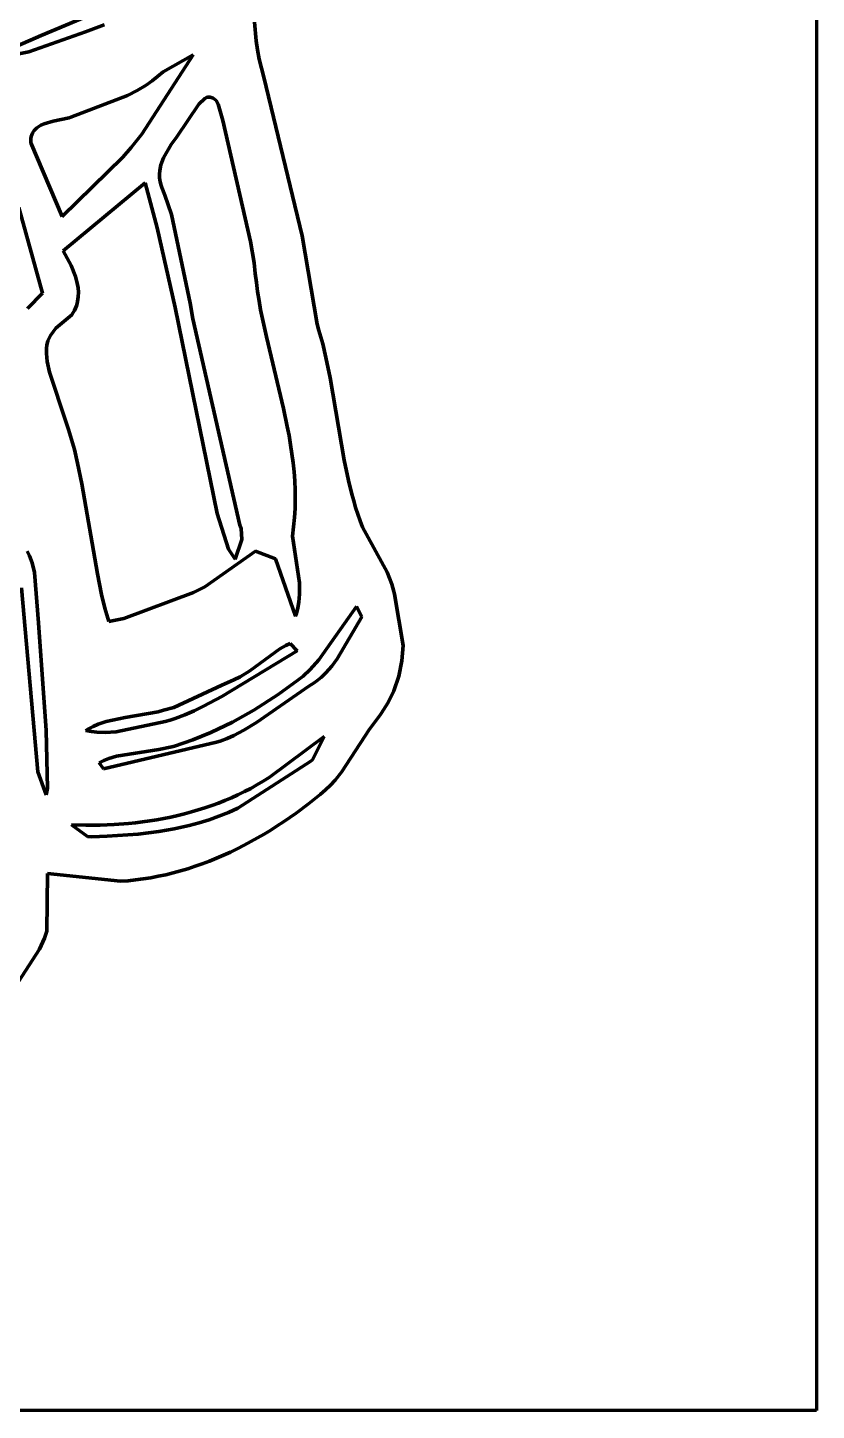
# Model space of a CAD drawing. Header units: millimetres. Extents: x 0 to 10.1, y 0 to 14.2.
# Drawn here: x 8.136 to 10.056, y 0 to 3.363 of the extents above; entities that cross this region are included whole.
import ezdxf

# ---------------------------------------------------------------- set-up
doc = ezdxf.new("R2010")
doc.units = ezdxf.units.MM
doc.layers.add('color#010101ff', color=7, linetype='CONTINUOUS', lineweight=100)
doc.layers.add('color#ffffffff', color=7, linetype='CONTINUOUS', lineweight=100)

msp = doc.modelspace()

# ---------------------------------------------------------------- linework, layer by layer
at = {"layer": 'color#010101ff'}
for p, q in [((8.3745, 3.4308), (8.169, 3.3442)), ((8.2766, 3.3531), (8.3222, 3.37)), ((8.6881, 3.3761), (8.6923, 3.3311)), ((8.169, 3.3442), (8.1113, 3.3187)), ((8.1391, 3.3044), (8.2766, 3.3531)), ((8.6923, 3.3311), (8.6955, 3.3088)), ((8.1066, 3.2982), (8.1391, 3.3044)), ((8.4142, 3.1044), (8.5385, 3.2971)), ((8.5385, 3.2971), (8.4655, 3.2559)), ((8.6955, 3.3088), (8.6997, 3.2866)), ((8.6997, 3.2866), (8.7048, 3.2646)), ((8.7048, 3.2646), (8.7111, 3.2427)), ((8.4388, 3.2334), (8.4246, 3.2235)), ((8.4524, 3.2442), (8.4388, 3.2334)), ((8.4655, 3.2559), (8.4524, 3.2442)), ((8.7111, 3.2427), (8.804, 2.8571)), ((8.3792, 3.1983), (8.2413, 3.1451)), ((8.4024, 3.2102), (8.3792, 3.1983)), ((8.4246, 3.2235), (8.4024, 3.2102)), ((8.5526, 3.1766), (8.4988, 3.0975)), ((8.5676, 3.1908), (8.5526, 3.1766)), ((8.5709, 3.1934), (8.5676, 3.1908)), ((8.5742, 3.1938), (8.5709, 3.1934)), ((8.5772, 3.1939), (8.5742, 3.1938)), ((8.58, 3.1937), (8.5772, 3.1939)), ((8.5826, 3.1932), (8.58, 3.1937)), ((8.5872, 3.1915), (8.5826, 3.1932)), ((8.5911, 3.189), (8.5872, 3.1915)), ((8.5944, 3.1856), (8.5911, 3.189)), ((8.5995, 3.1769), (8.5944, 3.1856)), ((8.6107, 3.1376), (8.5995, 3.1769)), ((8.1759, 3.1293), (8.168, 3.1257)), ((8.1978, 3.1357), (8.1759, 3.1293)), ((8.2374, 3.144), (8.1978, 3.1357)), ((8.2413, 3.1451), (8.2374, 3.144)), ((8.6785, 2.8431), (8.6107, 3.1376)), ((8.1449, 3.098), (8.1441, 3.0933)), ((8.1462, 3.1022), (8.1449, 3.098)), ((8.1478, 3.1061), (8.1462, 3.1022)), ((8.1498, 3.1098), (8.1478, 3.1061)), ((8.1522, 3.1131), (8.1498, 3.1098)), ((8.1548, 3.1161), (8.1522, 3.1131)), ((8.1577, 3.1189), (8.1548, 3.1161)), ((8.1609, 3.1214), (8.1577, 3.1189)), ((8.168, 3.1257), (8.1609, 3.1214)), ((8.3883, 3.0718), (8.4142, 3.1044)), ((8.4988, 3.0975), (8.485, 3.0791)), ((8.1441, 3.0933), (8.1436, 3.0884)), ((8.1436, 3.0884), (8.1436, 3.083)), ((8.1436, 3.083), (8.22, 2.9039)), ((8.3674, 3.0484), (8.3883, 3.0718)), ((8.485, 3.0791), (8.4664, 3.0466)), ((8.22, 2.9039), (8.3674, 3.0484)), ((8.4602, 3.0292), (8.4575, 3.0159)), ((8.4664, 3.0466), (8.4602, 3.0292)), ((8.4575, 3.0159), (8.4568, 3.0068)), ((8.4568, 3.0068), (8.4571, 2.9977)), ((8.4571, 2.9977), (8.4585, 2.9884)), ((8.4222, 2.986), (8.2221, 2.82)), ((8.4508, 2.876), (8.4222, 2.986)), ((8.4585, 2.9884), (8.461, 2.9792)), ((8.461, 2.9792), (8.4628, 2.9745)), ((8.4628, 2.9745), (8.4702, 2.9558)), ((8.1721, 2.7173), (8.1142, 2.926)), ((8.4702, 2.9558), (8.4862, 2.9084)), ((8.4862, 2.9084), (8.5318, 2.6927)), ((8.4952, 2.6823), (8.4508, 2.876)), ((8.6869, 2.7913), (8.6785, 2.8431)), ((8.804, 2.8571), (8.8403, 2.6422)), ((8.2221, 2.82), (8.2415, 2.7846)), ((8.2415, 2.7846), (8.2524, 2.758)), ((8.2524, 2.758), (8.2568, 2.7416)), ((8.6901, 2.7651), (8.6869, 2.7913)), ((8.6926, 2.743), (8.6901, 2.7651)), ((8.2568, 2.7416), (8.2587, 2.7306)), ((8.2587, 2.7306), (8.2595, 2.7195)), ((8.6956, 2.721), (8.6926, 2.743)), ((8.136, 2.6802), (8.1721, 2.7173)), ((8.2562, 2.6919), (8.2545, 2.6864)), ((8.2575, 2.6974), (8.2562, 2.6919)), ((8.2585, 2.7029), (8.2575, 2.6974)), ((8.2591, 2.7084), (8.2585, 2.7029)), ((8.2595, 2.7195), (8.2591, 2.7084)), ((8.5318, 2.6927), (8.5382, 2.6551)), ((8.6992, 2.6989), (8.6956, 2.721)), ((8.7031, 2.677), (8.6992, 2.6989)), ((8.2438, 2.6647), (8.2044, 2.6318)), ((8.2471, 2.6701), (8.2438, 2.6647)), ((8.25, 2.6755), (8.2471, 2.6701)), ((8.2524, 2.6809), (8.25, 2.6755)), ((8.2545, 2.6864), (8.2524, 2.6809)), ((8.597, 2.1814), (8.4952, 2.6823)), ((8.7074, 2.655), (8.7031, 2.677)), ((8.2044, 2.6318), (8.1912, 2.6145)), ((8.5382, 2.6551), (8.6527, 2.1534)), ((8.7169, 2.6112), (8.7074, 2.655)), ((8.8403, 2.6422), (8.8446, 2.6265)), ((8.8446, 2.6265), (8.8495, 2.6103)), ((8.1824, 2.5908), (8.1816, 2.5833)), ((8.1851, 2.6015), (8.1824, 2.5908)), ((8.1912, 2.6145), (8.1851, 2.6015)), ((8.7587, 2.4364), (8.7169, 2.6112)), ((8.8495, 2.6103), (8.854, 2.594)), ((8.854, 2.594), (8.8621, 2.5611)), ((8.1816, 2.5833), (8.1819, 2.5702)), ((8.1819, 2.5702), (8.1838, 2.5509)), ((8.8621, 2.5611), (8.8725, 2.5114)), ((8.1838, 2.5509), (8.1888, 2.5255)), ((8.1888, 2.5255), (8.2301, 2.4024)), ((8.8725, 2.5114), (8.9064, 2.311)), ((8.7679, 2.3926), (8.7587, 2.4364)), ((8.2301, 2.4024), (8.2355, 2.3861)), ((8.7721, 2.3707), (8.7679, 2.3926)), ((8.2355, 2.3861), (8.2405, 2.3698)), ((8.2405, 2.3698), (8.2497, 2.3369)), ((8.7759, 2.3487), (8.7721, 2.3707)), ((8.2497, 2.3369), (8.2577, 2.3038)), ((8.7792, 2.3267), (8.7759, 2.3487)), ((8.782, 2.3047), (8.7792, 2.3267)), ((8.2577, 2.3038), (8.2682, 2.2537)), ((8.7843, 2.2826), (8.782, 2.3047)), ((8.9064, 2.311), (8.9168, 2.2613)), ((8.2682, 2.2537), (8.3056, 2.0348)), ((8.7859, 2.2605), (8.7843, 2.2826)), ((8.787, 2.2383), (8.7859, 2.2605)), ((8.9168, 2.2613), (8.925, 2.2285)), ((8.7872, 2.2161), (8.787, 2.2383)), ((8.925, 2.2285), (8.9295, 2.2122)), ((8.7855, 2.1715), (8.7868, 2.1938)), ((8.7868, 2.1938), (8.7872, 2.2161)), ((8.9295, 2.2122), (8.9343, 2.196)), ((8.9343, 2.196), (8.9396, 2.1798)), ((8.6246, 2.0945), (8.597, 2.1814)), ((8.6527, 2.1534), (8.6554, 2.1446)), ((8.7833, 2.149), (8.7855, 2.1715)), ((8.9396, 2.1798), (8.9452, 2.1638)), ((8.9452, 2.1638), (8.9512, 2.1479)), ((8.6554, 2.1446), (8.6573, 2.1181)), ((8.7802, 2.1265), (8.7833, 2.149)), ((8.7973, 2.0124), (8.7802, 2.1265)), ((8.9512, 2.1479), (9.0106, 2.0383)), ((8.1404, 2.0784), (8.1351, 2.0896)), ((8.5675, 2.003), (8.6905, 2.0898)), ((8.6412, 2.0702), (8.6246, 2.0945)), ((8.6573, 2.1181), (8.6412, 2.0702)), ((8.6905, 2.0898), (8.7388, 2.0714)), ((8.1466, 2.0612), (8.1404, 2.0784)), ((8.1525, 2.0376), (8.1466, 2.0612)), ((8.7388, 2.0714), (8.7879, 1.9318)), ((8.1626, 1.9158), (8.1525, 2.0376)), ((8.3056, 2.0348), (8.316, 1.9847)), ((9.0106, 2.0383), (9.0222, 2.0095)), ((8.1207, 2.0009), (8.1611, 1.5531)), ((8.316, 1.9847), (8.3241, 1.9515)), ((8.3701, 1.9261), (8.5393, 1.9891)), ((8.5393, 1.9891), (8.5675, 2.003)), ((8.7958, 1.9654), (8.7976, 1.9855)), ((8.7976, 1.9855), (8.7973, 2.0124)), ((9.0222, 2.0095), (9.0273, 1.9914)), ((9.0273, 1.9914), (9.0286, 1.9852)), ((9.0286, 1.9852), (9.0496, 1.8607)), ((8.3241, 1.9515), (8.3332, 1.9186)), ((8.79, 1.9385), (8.7934, 1.9519)), ((8.7934, 1.9519), (8.7958, 1.9654)), ((8.9364, 1.9548), (8.8449, 1.8255)), ((8.9497, 1.93), (8.9364, 1.9548)), ((8.3332, 1.9186), (8.3701, 1.9261)), ((8.7879, 1.9318), (8.79, 1.9385)), ((8.8895, 1.8277), (8.9497, 1.93)), ((8.1807, 1.6537), (8.1626, 1.9158)), ((8.7498, 1.8526), (8.6771, 1.7988)), ((8.7647, 1.8605), (8.7498, 1.8526)), ((8.7752, 1.865), (8.7647, 1.8605)), ((8.7922, 1.8472), (8.7752, 1.865)), ((9.0496, 1.8607), (9.0469, 1.823)), ((8.6087, 1.736), (8.7922, 1.8472)), ((8.8449, 1.8255), (8.8236, 1.8022)), ((8.8761, 1.8101), (8.8895, 1.8277)), ((9.0469, 1.823), (9.0393, 1.786)), ((8.6532, 1.7841), (8.6377, 1.777)), ((8.6771, 1.7988), (8.6532, 1.7841)), ((8.8062, 1.786), (8.7937, 1.776)), ((8.8236, 1.8022), (8.8062, 1.786)), ((8.8394, 1.7742), (8.8508, 1.7836)), ((8.8508, 1.7836), (8.8614, 1.7937)), ((8.8614, 1.7937), (8.8761, 1.8101)), ((9.0393, 1.786), (9.027, 1.7502)), ((8.6084, 1.7635), (8.4916, 1.7096)), ((8.6377, 1.777), (8.6084, 1.7635)), ((8.6933, 1.673), (8.8206, 1.7617)), ((8.7937, 1.776), (8.746, 1.7412)), ((8.8206, 1.7617), (8.8271, 1.7656)), ((8.8271, 1.7656), (8.8333, 1.7698)), ((8.8333, 1.7698), (8.8394, 1.7742)), ((9.027, 1.7502), (9.0133, 1.7218)), ((8.5642, 1.7124), (8.6087, 1.736)), ((8.746, 1.7412), (8.6864, 1.7029)), ((9.0133, 1.7218), (8.9965, 1.6951)), ((8.3732, 1.6853), (8.327, 1.6756)), ((8.4536, 1.6993), (8.3732, 1.6853)), ((8.4666, 1.703), (8.4536, 1.6993)), ((8.4916, 1.7096), (8.4666, 1.703)), ((8.4827, 1.679), (8.4947, 1.6831)), ((8.4947, 1.6831), (8.5183, 1.6919)), ((8.5183, 1.6919), (8.5415, 1.7017)), ((8.5415, 1.7017), (8.5642, 1.7124)), ((8.6864, 1.7029), (8.6348, 1.6742)), ((8.9928, 1.69), (8.9681, 1.6566)), ((8.9965, 1.6951), (8.9928, 1.69)), ((8.1841, 1.5134), (8.1807, 1.6537)), ((8.2837, 1.6573), (8.2778, 1.6536)), ((8.2778, 1.6536), (8.2912, 1.651)), ((8.2956, 1.6637), (8.2837, 1.6573)), ((8.2912, 1.651), (8.3046, 1.6493)), ((8.3079, 1.6692), (8.2956, 1.6637)), ((8.3046, 1.6493), (8.3248, 1.6485)), ((8.327, 1.6756), (8.3079, 1.6692)), ((8.3248, 1.6485), (8.3516, 1.65)), ((8.3516, 1.65), (8.4705, 1.6753)), ((8.4705, 1.6753), (8.4827, 1.679)), ((8.5815, 1.6488), (8.5377, 1.6311)), ((8.6348, 1.6742), (8.5815, 1.6488)), ((8.6381, 1.6415), (8.6623, 1.6541)), ((8.6623, 1.6541), (8.6933, 1.673)), ((8.9681, 1.6566), (8.8997, 1.5522)), ((8.3204, 1.5601), (8.5955, 1.6248)), ((8.493, 1.6158), (8.4868, 1.614)), ((8.5377, 1.6311), (8.493, 1.6158)), ((8.5955, 1.6248), (8.6043, 1.6277)), ((8.6043, 1.6277), (8.6215, 1.6342)), ((8.6215, 1.6342), (8.6381, 1.6415)), ((8.8574, 1.6388), (8.7239, 1.5394)), ((8.8292, 1.5819), (8.8574, 1.6388)), ((8.3339, 1.5852), (8.3218, 1.5805)), ((8.3525, 1.5909), (8.3339, 1.5852)), ((8.4551, 1.6071), (8.3525, 1.5909)), ((8.4868, 1.614), (8.4551, 1.6071)), ((8.8255, 1.5788), (8.8292, 1.5819)), ((8.1611, 1.5531), (8.1812, 1.4973)), ((8.3218, 1.5805), (8.31, 1.5747)), ((8.31, 1.5747), (8.3204, 1.5601)), ((8.6477, 1.4647), (8.8255, 1.5788)), ((8.8997, 1.5522), (8.8842, 1.5329)), ((8.1812, 1.4973), (8.1841, 1.5134)), ((8.6941, 1.5213), (8.6789, 1.5129)), ((8.7091, 1.5301), (8.6941, 1.5213)), ((8.7239, 1.5394), (8.7091, 1.5301)), ((8.8731, 1.5206), (8.8611, 1.509)), ((8.8842, 1.5329), (8.8731, 1.5206)), ((8.6162, 1.4834), (8.6002, 1.4771)), ((8.6322, 1.4902), (8.6162, 1.4834)), ((8.6479, 1.4974), (8.6322, 1.4902)), ((8.6635, 1.5049), (8.6479, 1.4974)), ((8.6789, 1.5129), (8.6635, 1.5049)), ((8.8483, 1.498), (8.8193, 1.475)), ((8.8611, 1.509), (8.8483, 1.498)), ((8.5011, 1.4468), (8.4842, 1.443)), ((8.5179, 1.4509), (8.5011, 1.4468)), ((8.5346, 1.4554), (8.5179, 1.4509)), ((8.5512, 1.4603), (8.5346, 1.4554)), ((8.5676, 1.4655), (8.5512, 1.4603)), ((8.584, 1.4711), (8.5676, 1.4655)), ((8.6002, 1.4771), (8.584, 1.4711)), ((8.6013, 1.4449), (8.6246, 1.4543)), ((8.6246, 1.4543), (8.6477, 1.4647)), ((8.7895, 1.4529), (8.7589, 1.4316)), ((8.8193, 1.475), (8.7895, 1.4529)), ((8.2775, 1.4232), (8.243, 1.424)), ((8.243, 1.424), (8.2816, 1.3957)), ((8.3122, 1.4234), (8.2775, 1.4232)), ((8.3469, 1.4249), (8.3122, 1.4234)), ((8.3815, 1.4275), (8.3469, 1.4249)), ((8.3987, 1.4293), (8.3815, 1.4275)), ((8.4159, 1.4313), (8.3987, 1.4293)), ((8.4331, 1.4338), (8.4159, 1.4313)), ((8.4502, 1.4365), (8.4331, 1.4338)), ((8.4673, 1.4396), (8.4502, 1.4365)), ((8.4553, 1.4077), (8.4925, 1.4143)), ((8.4842, 1.443), (8.4673, 1.4396)), ((8.4925, 1.4143), (8.5293, 1.4226)), ((8.5293, 1.4226), (8.5535, 1.4291)), ((8.5535, 1.4291), (8.5775, 1.4366)), ((8.5775, 1.4366), (8.6013, 1.4449)), ((8.7433, 1.4214), (8.7275, 1.4114)), ((8.7589, 1.4316), (8.7433, 1.4214)), ((8.2816, 1.3957), (8.2921, 1.3953)), ((8.2921, 1.3953), (8.3298, 1.3962)), ((8.3298, 1.3962), (8.4052, 1.4013)), ((8.4052, 1.4013), (8.4553, 1.4077)), ((8.6792, 1.3833), (8.6627, 1.3745)), ((8.6955, 1.3923), (8.6792, 1.3833)), ((8.7116, 1.4017), (8.6955, 1.3923)), ((8.7275, 1.4114), (8.7116, 1.4017)), ((8.6124, 1.3503), (8.5954, 1.3429)), ((8.6294, 1.358), (8.6124, 1.3503)), ((8.6461, 1.3661), (8.6294, 1.358)), ((8.6627, 1.3745), (8.6461, 1.3661)), ((8.5079, 1.3121), (8.49, 1.3073)), ((8.5257, 1.3174), (8.5079, 1.3121)), ((8.5433, 1.3232), (8.5257, 1.3174)), ((8.5608, 1.3294), (8.5433, 1.3232)), ((8.5782, 1.3359), (8.5608, 1.3294)), ((8.5954, 1.3429), (8.5782, 1.3359)), ((8.1842, 1.3055), (8.1823, 1.1658)), ((8.3616, 1.2868), (8.1842, 1.3055)), ((8.3803, 1.2882), (8.3616, 1.2868)), ((8.3988, 1.2901), (8.3803, 1.2882)), ((8.4173, 1.2925), (8.3988, 1.2901)), ((8.4356, 1.2955), (8.4173, 1.2925)), ((8.4539, 1.2989), (8.4356, 1.2955)), ((8.472, 1.3029), (8.4539, 1.2989)), ((8.49, 1.3073), (8.472, 1.3029)), ((8.1769, 1.1487), (8.1647, 1.1216)), ((8.1823, 1.1658), (8.1769, 1.1487)), ((8.1647, 1.1216), (8.0968, 1.016))]:
    msp.add_line(p, q, dxfattribs=at)
at = {"layer": 'color#ffffffff'}
for p, q in [((10.0556, 14.2222), (10.0556, 0)), ((8.169, 3.3442), (8.3745, 3.4308)), ((8.3222, 3.37), (8.2766, 3.3531)), ((8.6923, 3.3311), (8.6881, 3.3761)), ((8.1113, 3.3187), (8.169, 3.3442)), ((8.2766, 3.3531), (8.1391, 3.3044)), ((8.6955, 3.3088), (8.6923, 3.3311)), ((8.1391, 3.3044), (8.1066, 3.2982)), ((8.5385, 3.2971), (8.4142, 3.1044)), ((8.4655, 3.2559), (8.5385, 3.2971)), ((8.6997, 3.2866), (8.6955, 3.3088)), ((8.7048, 3.2646), (8.6997, 3.2866)), ((8.7111, 3.2427), (8.7048, 3.2646)), ((8.4246, 3.2235), (8.4388, 3.2334)), ((8.4388, 3.2334), (8.4524, 3.2442)), ((8.4524, 3.2442), (8.4655, 3.2559)), ((8.804, 2.8571), (8.7111, 3.2427)), ((8.2413, 3.1451), (8.3792, 3.1983)), ((8.3792, 3.1983), (8.4024, 3.2102)), ((8.4024, 3.2102), (8.4246, 3.2235)), ((8.4988, 3.0975), (8.5526, 3.1766)), ((8.5526, 3.1766), (8.5676, 3.1908)), ((8.5676, 3.1908), (8.5709, 3.1934)), ((8.5709, 3.1934), (8.5742, 3.1938)), ((8.5742, 3.1938), (8.5772, 3.1939)), ((8.5772, 3.1939), (8.58, 3.1937)), ((8.58, 3.1937), (8.5826, 3.1932)), ((8.5826, 3.1932), (8.5872, 3.1915)), ((8.5872, 3.1915), (8.5911, 3.189)), ((8.5911, 3.189), (8.5944, 3.1856)), ((8.5944, 3.1856), (8.5995, 3.1769)), ((8.5995, 3.1769), (8.6107, 3.1376)), ((8.168, 3.1257), (8.1759, 3.1293)), ((8.1759, 3.1293), (8.1978, 3.1357)), ((8.1978, 3.1357), (8.2374, 3.144)), ((8.2374, 3.144), (8.2413, 3.1451)), ((8.6107, 3.1376), (8.6785, 2.8431)), ((8.1441, 3.0933), (8.1449, 3.098)), ((8.1449, 3.098), (8.1462, 3.1022)), ((8.1462, 3.1022), (8.1478, 3.1061)), ((8.1478, 3.1061), (8.1498, 3.1098)), ((8.1498, 3.1098), (8.1522, 3.1131)), ((8.1522, 3.1131), (8.1548, 3.1161)), ((8.1548, 3.1161), (8.1577, 3.1189)), ((8.1577, 3.1189), (8.1609, 3.1214)), ((8.1609, 3.1214), (8.168, 3.1257)), ((8.4142, 3.1044), (8.3883, 3.0718)), ((8.485, 3.0791), (8.4988, 3.0975)), ((8.1436, 3.0884), (8.1441, 3.0933)), ((8.1436, 3.083), (8.1436, 3.0884)), ((8.22, 2.9039), (8.1436, 3.083)), ((8.3883, 3.0718), (8.3674, 3.0484)), ((8.4664, 3.0466), (8.485, 3.0791)), ((8.3674, 3.0484), (8.22, 2.9039)), ((8.4575, 3.0159), (8.4602, 3.0292)), ((8.4602, 3.0292), (8.4664, 3.0466)), ((8.4568, 3.0068), (8.4575, 3.0159)), ((8.4571, 2.9977), (8.4568, 3.0068)), ((8.4585, 2.9884), (8.4571, 2.9977)), ((8.2221, 2.82), (8.4222, 2.986)), ((8.4222, 2.986), (8.4508, 2.876)), ((8.461, 2.9792), (8.4585, 2.9884)), ((8.4628, 2.9745), (8.461, 2.9792)), ((8.4702, 2.9558), (8.4628, 2.9745)), ((8.1142, 2.926), (8.1721, 2.7173)), ((8.4862, 2.9084), (8.4702, 2.9558)), ((8.5318, 2.6927), (8.4862, 2.9084)), ((8.4508, 2.876), (8.4952, 2.6823)), ((8.6785, 2.8431), (8.6869, 2.7913)), ((8.8403, 2.6422), (8.804, 2.8571)), ((8.2415, 2.7846), (8.2221, 2.82)), ((8.2524, 2.758), (8.2415, 2.7846)), ((8.2568, 2.7416), (8.2524, 2.758)), ((8.6869, 2.7913), (8.6901, 2.7651)), ((8.6901, 2.7651), (8.6926, 2.743)), ((8.2587, 2.7306), (8.2568, 2.7416)), ((8.2595, 2.7195), (8.2587, 2.7306)), ((8.6926, 2.743), (8.6956, 2.721)), ((8.1721, 2.7173), (8.136, 2.6802)), ((8.2545, 2.6864), (8.2562, 2.6919)), ((8.2562, 2.6919), (8.2575, 2.6974)), ((8.2575, 2.6974), (8.2585, 2.7029)), ((8.2585, 2.7029), (8.2591, 2.7084)), ((8.2591, 2.7084), (8.2595, 2.7195)), ((8.5382, 2.6551), (8.5318, 2.6927)), ((8.6956, 2.721), (8.6992, 2.6989)), ((8.6992, 2.6989), (8.7031, 2.677)), ((8.2044, 2.6318), (8.2438, 2.6647)), ((8.2438, 2.6647), (8.2471, 2.6701)), ((8.2471, 2.6701), (8.25, 2.6755)), ((8.25, 2.6755), (8.2524, 2.6809)), ((8.2524, 2.6809), (8.2545, 2.6864)), ((8.4952, 2.6823), (8.597, 2.1814)), ((8.7031, 2.677), (8.7074, 2.655)), ((8.1912, 2.6145), (8.2044, 2.6318)), ((8.6527, 2.1534), (8.5382, 2.6551)), ((8.7074, 2.655), (8.7169, 2.6112)), ((8.8446, 2.6265), (8.8403, 2.6422)), ((8.8495, 2.6103), (8.8446, 2.6265)), ((8.1816, 2.5833), (8.1824, 2.5908)), ((8.1824, 2.5908), (8.1851, 2.6015)), ((8.1851, 2.6015), (8.1912, 2.6145)), ((8.7169, 2.6112), (8.7587, 2.4364)), ((8.854, 2.594), (8.8495, 2.6103)), ((8.8621, 2.5611), (8.854, 2.594)), ((8.1819, 2.5702), (8.1816, 2.5833)), ((8.1838, 2.5509), (8.1819, 2.5702)), ((8.8725, 2.5114), (8.8621, 2.5611)), ((8.1888, 2.5255), (8.1838, 2.5509)), ((8.2301, 2.4024), (8.1888, 2.5255)), ((8.9064, 2.311), (8.8725, 2.5114)), ((8.7587, 2.4364), (8.7679, 2.3926)), ((8.2355, 2.3861), (8.2301, 2.4024)), ((8.7679, 2.3926), (8.7721, 2.3707)), ((8.2405, 2.3698), (8.2355, 2.3861)), ((8.2497, 2.3369), (8.2405, 2.3698)), ((8.7721, 2.3707), (8.7759, 2.3487)), ((8.2577, 2.3038), (8.2497, 2.3369)), ((8.7759, 2.3487), (8.7792, 2.3267)), ((8.7792, 2.3267), (8.782, 2.3047)), ((8.2682, 2.2537), (8.2577, 2.3038)), ((8.782, 2.3047), (8.7843, 2.2826)), ((8.9168, 2.2613), (8.9064, 2.311)), ((8.3056, 2.0348), (8.2682, 2.2537)), ((8.7843, 2.2826), (8.7859, 2.2605)), ((8.7859, 2.2605), (8.787, 2.2383)), ((8.925, 2.2285), (8.9168, 2.2613)), ((8.787, 2.2383), (8.7872, 2.2161)), ((8.9295, 2.2122), (8.925, 2.2285)), ((8.7868, 2.1938), (8.7855, 2.1715)), ((8.7872, 2.2161), (8.7868, 2.1938)), ((8.9343, 2.196), (8.9295, 2.2122)), ((8.9396, 2.1798), (8.9343, 2.196)), ((8.597, 2.1814), (8.6246, 2.0945)), ((8.6554, 2.1446), (8.6527, 2.1534)), ((8.7855, 2.1715), (8.7833, 2.149)), ((8.9452, 2.1638), (8.9396, 2.1798)), ((8.9512, 2.1479), (8.9452, 2.1638)), ((8.6573, 2.1181), (8.6554, 2.1446)), ((8.7833, 2.149), (8.7802, 2.1265)), ((8.7802, 2.1265), (8.7973, 2.0124)), ((9.0106, 2.0383), (8.9512, 2.1479)), ((8.1351, 2.0896), (8.1404, 2.0784)), ((8.6905, 2.0898), (8.5675, 2.003)), ((8.6246, 2.0945), (8.6412, 2.0702)), ((8.6412, 2.0702), (8.6573, 2.1181)), ((8.7388, 2.0714), (8.6905, 2.0898)), ((8.1404, 2.0784), (8.1466, 2.0612)), ((8.1466, 2.0612), (8.1525, 2.0376)), ((8.7879, 1.9318), (8.7388, 2.0714)), ((8.1525, 2.0376), (8.1626, 1.9158)), ((8.316, 1.9847), (8.3056, 2.0348)), ((9.0222, 2.0095), (9.0106, 2.0383)), ((8.1611, 1.5531), (8.1207, 2.0009)), ((8.3241, 1.9515), (8.316, 1.9847)), ((8.5393, 1.9891), (8.3701, 1.9261)), ((8.5675, 2.003), (8.5393, 1.9891)), ((8.7976, 1.9855), (8.7958, 1.9654)), ((8.7973, 2.0124), (8.7976, 1.9855)), ((9.0273, 1.9914), (9.0222, 2.0095)), ((9.0286, 1.9852), (9.0273, 1.9914)), ((9.0496, 1.8607), (9.0286, 1.9852)), ((8.3332, 1.9186), (8.3241, 1.9515)), ((8.7934, 1.9519), (8.79, 1.9385)), ((8.7958, 1.9654), (8.7934, 1.9519)), ((8.8449, 1.8255), (8.9364, 1.9548)), ((8.9364, 1.9548), (8.9497, 1.93)), ((8.3701, 1.9261), (8.3332, 1.9186)), ((8.79, 1.9385), (8.7879, 1.9318)), ((8.9497, 1.93), (8.8895, 1.8277)), ((8.1626, 1.9158), (8.1807, 1.6537)), ((8.6771, 1.7988), (8.7498, 1.8526)), ((8.7498, 1.8526), (8.7647, 1.8605)), ((8.7647, 1.8605), (8.7752, 1.865)), ((8.7752, 1.865), (8.7922, 1.8472)), ((9.0469, 1.823), (9.0496, 1.8607)), ((8.7922, 1.8472), (8.6087, 1.736)), ((8.8236, 1.8022), (8.8449, 1.8255)), ((8.8895, 1.8277), (8.8761, 1.8101)), ((9.0393, 1.786), (9.0469, 1.823)), ((8.6377, 1.777), (8.6532, 1.7841)), ((8.6532, 1.7841), (8.6771, 1.7988)), ((8.7937, 1.776), (8.8062, 1.786)), ((8.8062, 1.786), (8.8236, 1.8022)), ((8.8508, 1.7836), (8.8394, 1.7742)), ((8.8614, 1.7937), (8.8508, 1.7836)), ((8.8761, 1.8101), (8.8614, 1.7937)), ((9.027, 1.7502), (9.0393, 1.786)), ((8.4916, 1.7096), (8.6084, 1.7635)), ((8.6084, 1.7635), (8.6377, 1.777)), ((8.8206, 1.7617), (8.6933, 1.673)), ((8.746, 1.7412), (8.7937, 1.776)), ((8.8271, 1.7656), (8.8206, 1.7617)), ((8.8333, 1.7698), (8.8271, 1.7656)), ((8.8394, 1.7742), (8.8333, 1.7698)), ((9.0133, 1.7218), (9.027, 1.7502)), ((8.6087, 1.736), (8.5642, 1.7124)), ((8.6864, 1.7029), (8.746, 1.7412)), ((8.9965, 1.6951), (9.0133, 1.7218)), ((8.327, 1.6756), (8.3732, 1.6853)), ((8.3732, 1.6853), (8.4536, 1.6993)), ((8.4536, 1.6993), (8.4666, 1.703)), ((8.4666, 1.703), (8.4916, 1.7096)), ((8.4947, 1.6831), (8.4827, 1.679)), ((8.5183, 1.6919), (8.4947, 1.6831)), ((8.5415, 1.7017), (8.5183, 1.6919)), ((8.5642, 1.7124), (8.5415, 1.7017)), ((8.6348, 1.6742), (8.6864, 1.7029)), ((8.9681, 1.6566), (8.9928, 1.69)), ((8.9928, 1.69), (8.9965, 1.6951)), ((8.1807, 1.6537), (8.1841, 1.5134)), ((8.2778, 1.6536), (8.2837, 1.6573)), ((8.2912, 1.651), (8.2778, 1.6536)), ((8.2837, 1.6573), (8.2956, 1.6637)), ((8.3046, 1.6493), (8.2912, 1.651)), ((8.2956, 1.6637), (8.3079, 1.6692)), ((8.3248, 1.6485), (8.3046, 1.6493)), ((8.3079, 1.6692), (8.327, 1.6756)), ((8.3516, 1.65), (8.3248, 1.6485)), ((8.4705, 1.6753), (8.3516, 1.65)), ((8.4827, 1.679), (8.4705, 1.6753)), ((8.5377, 1.6311), (8.5815, 1.6488)), ((8.5815, 1.6488), (8.6348, 1.6742)), ((8.6623, 1.6541), (8.6381, 1.6415)), ((8.6933, 1.673), (8.6623, 1.6541)), ((8.8997, 1.5522), (8.9681, 1.6566)), ((8.5955, 1.6248), (8.3204, 1.5601)), ((8.4868, 1.614), (8.493, 1.6158)), ((8.493, 1.6158), (8.5377, 1.6311)), ((8.6043, 1.6277), (8.5955, 1.6248)), ((8.6215, 1.6342), (8.6043, 1.6277)), ((8.6381, 1.6415), (8.6215, 1.6342)), ((8.7239, 1.5394), (8.8574, 1.6388)), ((8.8574, 1.6388), (8.8292, 1.5819)), ((8.3218, 1.5805), (8.3339, 1.5852)), ((8.3339, 1.5852), (8.3525, 1.5909)), ((8.3525, 1.5909), (8.4551, 1.6071)), ((8.4551, 1.6071), (8.4868, 1.614)), ((8.8292, 1.5819), (8.8255, 1.5788)), ((8.1812, 1.4973), (8.1611, 1.5531)), ((8.31, 1.5747), (8.3218, 1.5805)), ((8.3204, 1.5601), (8.31, 1.5747)), ((8.8255, 1.5788), (8.6477, 1.4647)), ((8.8842, 1.5329), (8.8997, 1.5522)), ((8.1841, 1.5134), (8.1812, 1.4973)), ((8.6789, 1.5129), (8.6941, 1.5213)), ((8.6941, 1.5213), (8.7091, 1.5301)), ((8.7091, 1.5301), (8.7239, 1.5394)), ((8.8611, 1.509), (8.8731, 1.5206)), ((8.8731, 1.5206), (8.8842, 1.5329)), ((8.6002, 1.4771), (8.6162, 1.4834)), ((8.6162, 1.4834), (8.6322, 1.4902)), ((8.6322, 1.4902), (8.6479, 1.4974)), ((8.6479, 1.4974), (8.6635, 1.5049)), ((8.6635, 1.5049), (8.6789, 1.5129)), ((8.8193, 1.475), (8.8483, 1.498)), ((8.8483, 1.498), (8.8611, 1.509)), ((8.4842, 1.443), (8.5011, 1.4468)), ((8.5011, 1.4468), (8.5179, 1.4509)), ((8.5179, 1.4509), (8.5346, 1.4554)), ((8.5346, 1.4554), (8.5512, 1.4603)), ((8.5512, 1.4603), (8.5676, 1.4655)), ((8.5676, 1.4655), (8.584, 1.4711)), ((8.584, 1.4711), (8.6002, 1.4771)), ((8.6246, 1.4543), (8.6013, 1.4449)), ((8.6477, 1.4647), (8.6246, 1.4543)), ((8.7589, 1.4316), (8.7895, 1.4529)), ((8.7895, 1.4529), (8.8193, 1.475)), ((8.2816, 1.3957), (8.243, 1.424)), ((8.243, 1.424), (8.2775, 1.4232)), ((8.2775, 1.4232), (8.3122, 1.4234)), ((8.3122, 1.4234), (8.3469, 1.4249)), ((8.3469, 1.4249), (8.3815, 1.4275)), ((8.3815, 1.4275), (8.3987, 1.4293)), ((8.3987, 1.4293), (8.4159, 1.4313)), ((8.4159, 1.4313), (8.4331, 1.4338)), ((8.4331, 1.4338), (8.4502, 1.4365)), ((8.4502, 1.4365), (8.4673, 1.4396)), ((8.4925, 1.4143), (8.4553, 1.4077)), ((8.4673, 1.4396), (8.4842, 1.443)), ((8.5293, 1.4226), (8.4925, 1.4143)), ((8.5535, 1.4291), (8.5293, 1.4226)), ((8.5775, 1.4366), (8.5535, 1.4291)), ((8.6013, 1.4449), (8.5775, 1.4366)), ((8.7275, 1.4114), (8.7433, 1.4214)), ((8.7433, 1.4214), (8.7589, 1.4316)), ((8.2921, 1.3953), (8.2816, 1.3957)), ((8.3298, 1.3962), (8.2921, 1.3953)), ((8.4052, 1.4013), (8.3298, 1.3962)), ((8.4553, 1.4077), (8.4052, 1.4013)), ((8.6627, 1.3745), (8.6792, 1.3833)), ((8.6792, 1.3833), (8.6955, 1.3923)), ((8.6955, 1.3923), (8.7116, 1.4017)), ((8.7116, 1.4017), (8.7275, 1.4114)), ((8.5954, 1.3429), (8.6124, 1.3503)), ((8.6124, 1.3503), (8.6294, 1.358)), ((8.6294, 1.358), (8.6461, 1.3661)), ((8.6461, 1.3661), (8.6627, 1.3745)), ((8.49, 1.3073), (8.5079, 1.3121)), ((8.5079, 1.3121), (8.5257, 1.3174)), ((8.5257, 1.3174), (8.5433, 1.3232)), ((8.5433, 1.3232), (8.5608, 1.3294)), ((8.5608, 1.3294), (8.5782, 1.3359)), ((8.5782, 1.3359), (8.5954, 1.3429)), ((8.1823, 1.1658), (8.1842, 1.3055)), ((8.1842, 1.3055), (8.3616, 1.2868)), ((8.3616, 1.2868), (8.3803, 1.2882)), ((8.3803, 1.2882), (8.3988, 1.2901)), ((8.3988, 1.2901), (8.4173, 1.2925)), ((8.4173, 1.2925), (8.4356, 1.2955)), ((8.4356, 1.2955), (8.4539, 1.2989)), ((8.4539, 1.2989), (8.472, 1.3029)), ((8.472, 1.3029), (8.49, 1.3073)), ((8.1647, 1.1216), (8.1769, 1.1487)), ((8.1769, 1.1487), (8.1823, 1.1658)), ((8.0968, 1.016), (8.1647, 1.1216)), ((10.0556, 0), (8.0956, 0))]:
    msp.add_line(p, q, dxfattribs=at)

doc.saveas('drawing.dxf')
